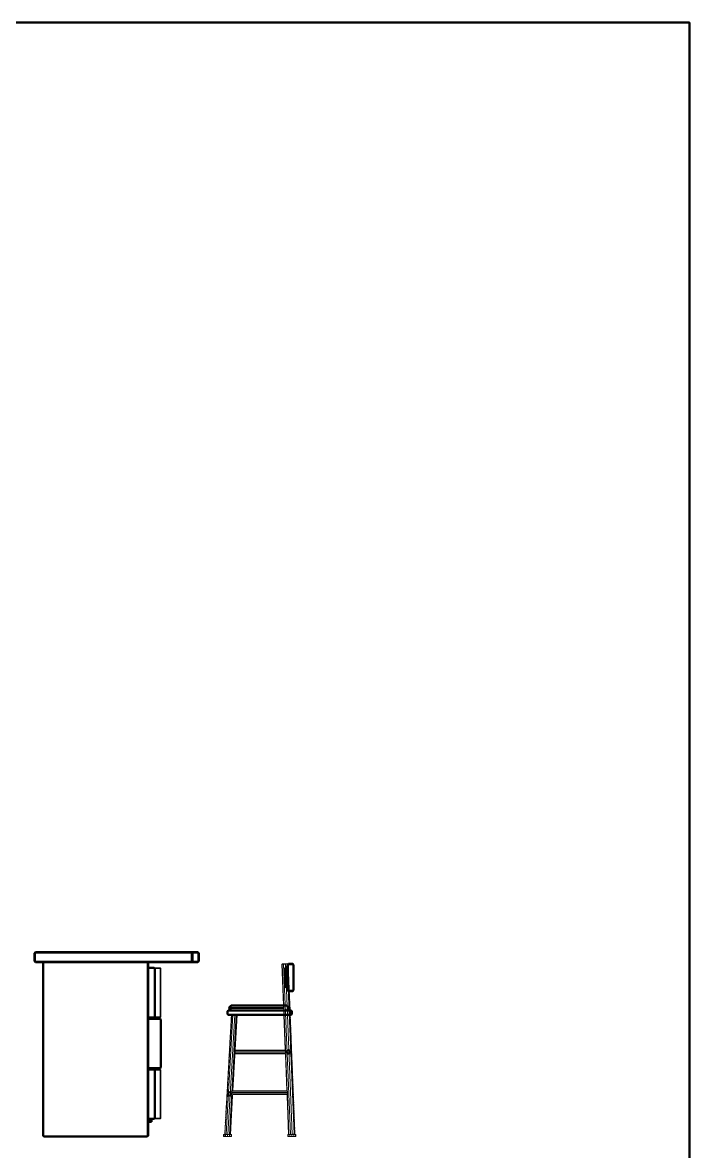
# Model space of a CAD drawing. Header units: metres. Extents: x 10 to 831, y 10 to 584.
# Drawn here: x 633.9 to 831, y 250.6 to 584 of the extents above; entities that cross this region are included whole.
import ezdxf

# ---------------------------------------------------------------- set-up
doc = ezdxf.new("R2010")
doc.units = ezdxf.units.M
for name, color, linetype, lineweight in [('CUT', 7, 'Continuous', 50), ('FRAME', 7, 'Continuous', 50), ('VIS', 8, 'Continuous', 13)]:
    doc.layers.add(name, color=color, linetype=linetype, lineweight=lineweight)

msp = doc.modelspace()

# ---------------------------------------------------------------- linework, layer by layer
at = {"layer": 'CUT'}
for p, q in [((637.8, 309.5), (637.5, 309.2)), ((637.5, 309.2), (637.5, 306.8)), ((637.5, 306.8), (637.8, 306.5)), ((685.7, 309.5), (637.8, 309.5)), ((684, 309.2), (684.3, 309.5)), ((684, 306.8), (684, 309.2)), ((684.3, 306.5), (684, 306.8)), ((684.3, 309.5), (685.7, 309.5)), ((685.7, 309.5), (686, 309.2)), ((686, 309.2), (685.7, 309.5)), ((686, 306.8), (685.7, 306.5)), ((685.7, 306.5), (686, 306.8)), ((686, 309.2), (686, 306.8)), ((686, 306.8), (686, 309.2)), ((637.8, 306.5), (685.7, 306.5)), ((640.2, 306.5), (640, 306.3)), ((640, 306.3), (640, 255.2)), ((670.8, 306.5), (640.2, 306.5)), ((671, 306.3), (670.8, 306.5)), ((671, 255.2), (671, 306.3)), ((671.2, 304.8), (671, 304.6)), ((671, 304.6), (671, 290.4)), ((672.8, 304.8), (671.2, 304.8)), ((673, 304.6), (672.8, 304.8)), ((673, 290.4), (673, 304.6)), ((685.7, 306.5), (684.3, 306.5)), ((711.5, 304.7), (711.8, 305)), ((711.5, 299.3), (711.5, 304.7)), ((711.8, 305), (711.95, 305)), ((711.95, 305), (712.25, 304.7)), ((712.5, 306), (712.25, 305.75)), ((712.25, 305.75), (712.25, 298.25)), ((712.25, 304.7), (712.25, 299.3)), ((713.75, 306), (712.5, 306)), ((714, 305.75), (713.75, 306)), ((714, 298.25), (714, 305.75)), ((711.8, 299), (711.5, 299.3)), ((711.95, 299), (711.8, 299)), ((712.25, 299.3), (711.95, 299)), ((712.25, 298.25), (712.5, 298)), ((712.5, 298), (713.75, 298)), ((713.75, 298), (714, 298.25)), ((695.6, 293.75), (695, 293.15)), ((711.9, 293.75), (695.6, 293.75)), ((712.5, 293.15), (711.9, 293.75)), ((671, 290.4), (671.2, 290.2)), ((671.2, 290.2), (672.8, 290.2)), ((672.8, 290.2), (673, 290.4)), ((694.5, 292.05), (694.7, 292.25)), ((694.5, 291.2), (694.5, 292.05)), ((694.7, 291), (694.5, 291.2)), ((694.7, 292.25), (713.3, 292.25)), ((713.3, 291), (694.7, 291)), ((695, 293.15), (695, 292.85)), ((695, 292.85), (695.6, 292.25)), ((695.6, 292.25), (711.9, 292.25)), ((711.9, 292.25), (712.5, 292.85)), ((712.5, 292.85), (712.5, 293.15)), ((713.3, 292.25), (713.5, 292.05)), ((713.5, 291.2), (713.3, 291)), ((713.5, 292.05), (713.5, 291.2)), ((671.2, 289.8), (671, 289.6)), ((671, 289.6), (671, 275.4)), ((674.55, 289.8), (671.2, 289.8)), ((674.75, 289.6), (674.55, 289.8)), ((674.75, 275.4), (674.75, 289.6)), ((712.111, 280.389), (711.95, 280)), ((712.5, 280.55), (712.111, 280.389)), ((712.889, 280.389), (712.5, 280.55)), ((713.05, 280), (712.889, 280.389)), ((711.95, 280), (712.111, 279.611)), ((712.111, 279.611), (712.5, 279.45)), ((712.5, 279.45), (712.889, 279.611)), ((712.889, 279.611), (713.05, 280)), ((671, 275.4), (671.2, 275.2)), ((671.2, 274.8), (671, 274.6)), ((671, 274.6), (671, 260.4)), ((671.2, 275.2), (674.55, 275.2)), ((672.8, 274.8), (671.2, 274.8)), ((673, 274.6), (672.8, 274.8)), ((673, 260.4), (673, 274.6)), ((674.55, 275.2), (674.75, 275.4)), ((694.711, 267.999), (694.55, 267.61)), ((694.55, 267.61), (694.711, 267.221)), ((695.1, 268.16), (694.711, 267.999)), ((694.711, 267.221), (695.1, 267.06)), ((695.489, 267.999), (695.1, 268.16)), ((695.1, 267.06), (695.489, 267.221)), ((695.65, 267.61), (695.489, 267.999)), ((695.489, 267.221), (695.65, 267.61)), ((671, 260.4), (671.2, 260.2)), ((671.2, 260.2), (672.8, 260.2)), ((672.8, 260.2), (673, 260.4)), ((672, 260), (671, 260)), ((671, 260), (671, 259.4)), ((671, 259.4), (672, 259.4)), ((672, 259.4), (672, 260)), ((640, 255.2), (640.2, 255)), ((640.2, 255), (670.8, 255)), ((670.8, 255), (671, 255.2))]:
    msp.add_line(p, q, dxfattribs=at)
at = {"layer": 'FRAME'}
msp.add_lwpolyline([(10, 10), (831, 10), (831, 584), (10, 584), (10, 10)], close=True, dxfattribs=at)
at = {"layer": 'VIS'}
for p, q in [((637.5, 309.2), (637.8, 309.5)), ((637.5, 309.2), (637.8, 309.5)), ((637.8, 309.2), (637.5, 309.2)), ((637.5, 306.8), (637.5, 309.2)), ((637.5, 309.2), (637.5, 309.2)), ((637.5, 306.8), (637.5, 309.2)), ((637.8, 306.5), (637.5, 306.8)), ((637.5, 306.8), (637.8, 306.8)), ((637.5, 306.8), (637.5, 306.8)), ((637.5, 306.8), (637.8, 306.5)), ((637.8, 309.5), (637.8, 309.2)), ((637.8, 309.5), (637.8, 309.5)), ((637.8, 309.5), (685.7, 309.5)), ((685.7, 309.5), (637.8, 309.5)), ((683.896, 309.2), (637.8, 309.2)), ((637.8, 309.2), (637.8, 306.8)), ((637.8, 306.8), (637.8, 306.5)), ((637.8, 306.8), (683.9965, 306.8)), ((684, 309.2), (684.3, 309.5)), ((684, 309.2), (684.3, 309.5)), ((684.3, 309.2), (684, 309.2)), ((684, 306.8), (684, 309.2)), ((684, 309.2), (684, 309.2)), ((684, 306.8), (684, 309.2)), ((684.3, 306.5), (684, 306.8)), ((684, 306.8), (684.3, 306.8)), ((684, 306.8), (684, 306.8)), ((684, 306.8), (684.3, 306.5)), ((685.7, 309.2), (684.197, 309.2)), ((684.297, 306.8), (685.7, 306.8)), ((684.3, 309.5), (684.3, 309.2)), ((684.3, 309.5), (685.7, 309.5)), ((684.3, 309.5), (684.3, 309.5)), ((685.7, 309.5), (684.3, 309.5)), ((684.3, 309.2), (684.3, 306.8)), ((685.7, 309.2), (684.3, 309.2)), ((684.3, 306.8), (684.3, 306.5)), ((684.3, 306.8), (685.7, 306.8)), ((685.7, 309.5), (686, 309.2)), ((685.7, 309.2), (685.7, 309.5)), ((685.7, 309.5), (686, 309.2)), ((685.7, 309.2), (685.7, 309.5)), ((685.7, 309.5), (685.7, 309.5)), ((685.7, 309.5), (685.7, 309.5)), ((686, 309.2), (685.7, 309.5)), ((686, 309.2), (685.7, 309.5)), ((686, 309.2), (685.7, 309.2)), ((685.7, 306.8), (685.7, 309.2)), ((686, 309.2), (685.7, 309.2)), ((685.7, 306.8), (685.7, 309.2)), ((685.7, 306.5), (685.7, 306.8)), ((685.7, 306.8), (686, 306.8)), ((686, 306.8), (685.7, 306.5)), ((685.7, 306.5), (685.7, 306.8)), ((685.7, 306.8), (686, 306.8)), ((686, 306.8), (685.7, 306.5)), ((686, 306.8), (685.7, 306.5)), ((686, 306.8), (685.7, 306.5)), ((686, 309.2), (686, 309.2)), ((686, 309.2), (686, 306.8)), ((686, 309.2), (686, 309.2)), ((686, 309.2), (686, 306.8)), ((686, 306.8), (686, 309.2)), ((686, 306.8), (686, 309.2)), ((686, 306.8), (686, 306.8)), ((686, 306.8), (686, 306.8)), ((685.7, 306.5), (637.8, 306.5)), ((637.8, 306.5), (637.8, 306.5)), ((685.7, 306.5), (637.8, 306.5)), ((640, 306.3), (640.2, 306.5)), ((640, 306.3), (640.1, 306.4)), ((640.2, 306.3), (640, 306.3)), ((640, 255.2), (640, 306.3)), ((640, 306.3), (640, 306.3)), ((640, 255.2), (640, 306.3)), ((640.2, 306.5), (640.2, 306.5)), ((670.8, 306.5), (640.2, 306.5)), ((670.8, 306.3), (640.2, 306.3)), ((640.2, 306.3), (640.2, 255.2)), ((670.8, 306.5), (670.8, 306.5)), ((671, 306.3), (670.8, 306.5)), ((670.8, 306.3), (670.8, 306.4)), ((671, 306.3), (670.8, 306.3)), ((670.8, 255.2), (670.8, 306.3)), ((671, 306.3), (671, 306.3)), ((671, 306.3), (671, 304.5965)), ((671, 255.2), (671, 306.3)), ((671, 304.6), (671.2, 304.8)), ((671, 304.6), (671.2, 304.8)), ((671.2, 304.6), (671, 304.6)), ((671, 290.4), (671, 304.6)), ((671, 304.6), (671, 304.6)), ((671, 290.4), (671, 304.6)), ((671.2, 304.8), (671.2, 304.6)), ((671.2, 304.8), (671.2, 304.8)), ((671.2, 304.8), (672.8, 304.8)), ((672.8, 304.8), (671.2, 304.8)), ((672.8, 304.6), (671.2, 304.6)), ((671.2, 304.6), (671.2, 290.4)), ((674.55, 304.8), (672.7705, 304.8)), ((672.8, 304.8), (673, 304.6)), ((672.8, 304.6), (672.8, 304.8)), ((672.8, 304.8), (672.8, 304.8)), ((673, 304.6), (672.8, 304.8)), ((673, 304.6), (672.8, 304.6)), ((672.8, 290.4), (672.8, 304.6)), ((673, 304.6), (673, 290.4)), ((673, 304.6), (673, 304.6)), ((673, 290.4), (673, 304.6)), ((673.0845, 304.6), (674.55, 304.6)), ((674.55, 304.8), (674.55, 304.6)), ((674.75, 304.6), (674.55, 304.8)), ((674.55, 304.6), (674.75, 304.6)), ((674.55, 304.6), (674.55, 290.4)), ((674.75, 304.6), (674.75, 304.6)), ((674.75, 290.4), (674.75, 304.6)), ((685.7, 306.5), (684.3, 306.5)), ((684.3, 306.5), (684.3, 306.5)), ((685.7, 306.5), (684.3, 306.5)), ((685.7, 306.5), (685.7, 306.5)), ((685.7, 306.5), (685.7, 306.5)), ((710.828, 305.9965), (710.5625, 305.968)), ((710.5625, 305.968), (710.6545, 305.9515)), ((710.5625, 305.968), (711.0445, 293.844)), ((710.5625, 305.9575), (710.5855, 305.9635)), ((710.5625, 305.9575), (711.0445, 293.8335)), ((710.5705, 305.757), (710.5745, 305.657)), ((710.5865, 305.3565), (710.5905, 305.256)), ((710.6025, 304.9555), (710.6145, 304.655)), ((710.6265, 304.3545), (710.6305, 304.254)), ((710.642, 303.9535), (710.646, 303.8535)), ((710.654, 305.9815), (710.7575, 305.989)), ((710.654, 305.9815), (710.658, 305.881)), ((710.6545, 305.9515), (711.0695, 305.9535)), ((710.6545, 305.9515), (712.1485, 268.3765)), ((711.351, 306.0265), (710.828, 305.9965)), ((710.828, 305.9965), (710.832, 305.8965)), ((711.0685, 306.0125), (711.2135, 306.019)), ((711.0685, 306.0125), (711.0725, 305.912)), ((711.0695, 305.9535), (711.649, 305.9735)), ((711.0695, 305.9535), (713.0695, 255.6535)), ((711.9305, 306.0465), (711.351, 306.0265)), ((711.351, 306.0265), (711.3545, 305.9265)), ((711.5, 304.7), (711.8, 305)), ((711.5, 304.7), (711.5, 304.7)), ((711.5, 299.3), (711.5, 304.7)), ((711.648, 306.0385), (711.7785, 306.0415)), ((711.648, 306.0385), (711.652, 305.9385)), ((711.649, 305.9735), (712.1715, 306.0035)), ((711.649, 305.9735), (713.649, 255.6735)), ((711.8, 305), (711.8, 305)), ((711.95, 305), (711.8, 305)), ((712.3455, 306.0485), (711.9305, 306.0465)), ((711.9305, 306.0465), (711.9345, 305.9465)), ((711.95, 305), (711.95, 305)), ((712.25, 304.7), (711.95, 305)), ((712.171, 306.05), (712.2375, 306.048)), ((712.1715, 306.0035), (712.4375, 306.032)), ((714.1715, 255.7035), (712.1715, 306.0035)), ((712.25, 305.75), (712.5, 306)), ((712.25, 305.75), (712.25, 305.75)), ((712.25, 298.25), (712.25, 305.75)), ((712.25, 304.7), (712.25, 304.7)), ((712.25, 299.3), (712.25, 304.7)), ((712.4375, 306.032), (712.3455, 306.0485)), ((712.3455, 306.0485), (712.3495, 305.9485)), ((712.5, 305.75), (712.375, 305.75)), ((712.4375, 306.0425), (712.4145, 306.0365)), ((712.4375, 306.0425), (712.4415, 305.942)), ((712.4375, 306.032), (714.4375, 255.732)), ((712.5, 306), (712.5, 305.75)), ((712.5, 306), (712.5, 306)), ((712.5, 306), (713.75, 306)), ((713.75, 306), (712.5, 306)), ((712.5, 305.75), (712.5, 304.4325)), ((713.75, 305.75), (712.5, 305.75)), ((713.75, 306), (714, 305.75)), ((713.75, 305.75), (713.75, 306)), ((713.75, 306), (713.75, 306)), ((714, 305.75), (713.75, 306)), ((714, 305.75), (713.75, 305.75)), ((713.75, 298.25), (713.75, 305.75)), ((714, 305.75), (713.875, 305.875)), ((714, 305.75), (713.875, 305.875)), ((714, 305.75), (713.875, 305.75)), ((714, 305.75), (713.875, 305.75)), ((714, 305.75), (714, 298.25)), ((714, 305.75), (714, 305.75)), ((714, 298.25), (714, 305.75)), ((714, 305.75), (714, 298.25)), ((714, 298.25), (714, 305.75)), ((714, 305.75), (714, 305.75)), ((714, 305.75), (714, 298.25)), ((714, 298.25), (714, 305.75)), ((714, 305.75), (714, 305.75)), ((710.666, 303.3525), (710.67, 303.252)), ((710.682, 302.9515), (710.686, 302.8515)), ((710.698, 302.551), (710.71, 302.25)), ((710.722, 301.9495), (710.726, 301.8495)), ((710.738, 301.549), (710.742, 301.4485)), ((710.7615, 300.9475), (710.7655, 300.8475)), ((710.7775, 300.547), (710.7815, 300.4465)), ((710.7935, 300.146), (710.8055, 299.8455)), ((710.8175, 299.545), (710.8215, 299.4445)), ((710.8335, 299.144), (710.8375, 299.044)), ((710.8575, 298.543), (710.8615, 298.4425)), ((710.8735, 298.142), (710.8775, 298.042)), ((710.897, 297.541), (710.901, 297.4405)), ((710.913, 297.14), (710.917, 297.04)), ((710.929, 296.7395), (710.941, 296.4385)), ((711.5, 299.3), (711.5, 299.3)), ((711.5, 299.3), (711.8, 299)), ((711.8, 299), (711.8, 299)), ((711.8, 299), (711.95, 299)), ((712.25, 299.3), (711.95, 299)), ((711.95, 299), (711.95, 299)), ((712.25, 299.3), (712.25, 299.3)), ((712.25, 298.25), (712.25, 298.25)), ((712.25, 298.25), (712.5, 298)), ((712.5, 298), (712.5, 298)), ((712.5, 298), (713.75, 298)), ((712.764, 297.826), (712.9835, 292.315)), ((712.764, 297.826), (712.768, 297.726)), ((712.78, 297.4255), (712.784, 297.325)), ((712.796, 297.0245), (712.8, 296.9245)), ((713.75, 298), (712.8125, 298)), ((712.9165, 298.25), (713.75, 298.25)), ((713.75, 298), (713.75, 298.25)), ((713.75, 298.25), (714, 298.25)), ((714, 298.25), (713.75, 298)), ((714, 298.25), (713.75, 298)), ((713.75, 298), (713.75, 298)), ((714, 298.25), (713.875, 298.125)), ((714, 298.25), (713.875, 298.25)), ((714, 298.25), (713.875, 298.125)), ((714, 298.25), (713.875, 298.25)), ((714, 298.25), (714, 298.25)), ((714, 298.25), (714, 298.25)), ((714, 298.25), (714, 298.25)), ((695, 293.15), (695.6, 293.75)), ((695, 293.15), (695.6, 293.75)), ((695.15, 293.3), (695.225, 293.375)), ((695.15, 293.3), (695.225, 293.375)), ((695.6, 293.75), (695.6, 293.15)), ((695.6, 293.75), (710.9945, 293.75)), ((695.6, 293.75), (695.6, 293.75)), ((711.9, 293.75), (695.6, 293.75)), ((710.953, 296.138), (710.957, 296.038)), ((710.969, 295.7375), (710.973, 295.637)), ((710.993, 295.136), (710.997, 295.036)), ((711.0085, 294.7355), (711.0125, 294.635)), ((711.0245, 294.3345), (711.0365, 294.034)), ((711.0565, 293.543), (711.1, 292.441)), ((711.9, 293.75), (711.9, 293.75)), ((712.5, 293.15), (711.9, 293.75)), ((712.82, 296.4235), (712.824, 296.323)), ((712.836, 296.0225), (712.84, 295.9225)), ((712.852, 295.6215), (712.864, 295.321)), ((712.8755, 295.0205), (712.8795, 294.9205)), ((712.8915, 294.6195), (712.8955, 294.5195)), ((712.9155, 294.0185), (712.9195, 293.9185)), ((712.9315, 293.6175), (712.9355, 293.5175)), ((671.2, 290.2), (671, 290.4)), ((671, 290.4), (671.2, 290.4)), ((671, 290.4), (671, 290.4)), ((671, 290.4), (671.2, 290.2)), ((671, 290.2685), (671, 289.5675)), ((671.2, 290.4), (671.2, 290.2)), ((671.2, 290.4), (672.8, 290.4)), ((672.8, 290.2), (671.2, 290.2)), ((671.2, 290.2), (671.2, 290.2)), ((672.8, 290.2), (671.2, 290.2)), ((672.8, 290.2), (672.8, 290.4)), ((672.8, 290.4), (673, 290.4)), ((673, 290.4), (672.8, 290.2)), ((673, 290.4), (672.8, 290.2)), ((672.8, 290.2), (672.8, 290.2)), ((672.875, 290.2), (674.55, 290.2)), ((674.55, 290.4), (672.9795, 290.4)), ((673, 290.4), (673, 290.4)), ((674.55, 290.2), (674.75, 290.4)), ((674.75, 290.4), (674.55, 290.4)), ((674.55, 290.4), (674.55, 290.2)), ((674.55, 290.2), (674.55, 290.2)), ((695.662, 291.054), (693.662, 255.754)), ((695.7435, 291.0235), (693.7435, 255.7235)), ((696.114, 290.9845), (694.114, 255.6845)), ((694.5, 292.05), (694.7, 292.25)), ((694.5, 292.05), (694.7, 292.25)), ((694.7, 292.05), (694.5, 292.05)), ((694.5, 291.2), (694.5, 292.05)), ((694.5, 292.05), (694.5, 292.05)), ((694.5, 291.2), (694.5, 292.05)), ((694.7, 291), (694.5, 291.2)), ((694.5, 291.2), (694.7, 291.2)), ((694.5, 291.2), (694.5, 291.2)), ((694.5, 291.2), (694.7, 291)), ((696.6315, 290.951), (694.6315, 255.651)), ((694.7, 292.25), (694.7, 292.05)), ((694.7, 292.25), (695.6, 292.25)), ((694.7, 292.25), (694.7, 292.25)), ((713.3, 292.25), (694.7, 292.25)), ((711.1, 292.05), (694.7, 292.05)), ((694.7, 292.05), (694.7, 291.2)), ((694.7, 291.2), (694.7, 291)), ((694.7, 291.2), (711.2, 291.2)), ((695.5, 291), (694.7, 291)), ((694.7, 291), (694.7, 291)), ((694.7, 291), (713.3, 291)), ((695.6, 293.15), (695, 293.15)), ((695, 292.85), (695, 293.15)), ((695, 293.15), (695, 293.15)), ((695, 292.85), (695, 293.15)), ((695.6, 292.25), (695, 292.85)), ((695, 292.85), (695.6, 292.85)), ((695, 292.85), (695, 292.85)), ((695, 292.85), (695.6, 292.25)), ((695.15, 293.3), (695.075, 293.225)), ((695.15, 293.3), (695.075, 293.225)), ((695.15, 292.7), (695.075, 292.775)), ((695.15, 292.7), (695.075, 292.775)), ((695.0995, 255.6365), (697.0995, 290.9365)), ((695.15, 292.7), (695.225, 292.625)), ((695.15, 292.7), (695.225, 292.625)), ((710.894, 293.15), (695.6, 293.15)), ((695.6, 293.15), (695.6, 292.85)), ((695.6, 292.85), (695.6, 292.25)), ((695.6, 292.85), (710.9945, 292.85)), ((711.095, 292.25), (695.6, 292.25)), ((695.6, 292.25), (695.6, 292.25)), ((695.6, 292.25), (711.9, 292.25)), ((695.628, 290.4525), (695.611, 290.1515)), ((695.628, 290.4525), (695.611, 290.1515)), ((695.9005, 291.0635), (695.662, 291.054)), ((695.662, 291.054), (695.7435, 291.0235)), ((695.7435, 291.0235), (696.114, 290.9845)), ((695.9005, 291.0635), (695.895, 290.9635)), ((696.3685, 291.049), (695.9005, 291.0635)), ((697.338, 290.946), (696.071, 268.5825)), ((696.114, 290.9845), (696.6315, 290.951)), ((696.3685, 291.049), (696.3625, 290.9485)), ((696.886, 291.0155), (696.3685, 291.049)), ((696.6315, 290.951), (697.0995, 290.9365)), ((696.886, 291.0155), (696.8805, 290.9155)), ((697.2565, 290.9765), (696.886, 291.0155)), ((711.1, 291), (697, 291)), ((697.0995, 290.9365), (697.338, 290.946)), ((697.101, 290.9955), (697.1605, 290.9865)), ((697.2565, 290.9765), (697.251, 290.876)), ((697.338, 290.946), (697.2565, 290.9765)), ((697.2925, 290.1435), (697.2755, 289.843)), ((697.2925, 290.1435), (697.2755, 289.843)), ((697.3385, 290.959), (697.3175, 290.954)), ((697.3385, 290.959), (697.3175, 290.954)), ((697.3265, 290.7455), (697.321, 290.645)), ((697.3265, 290.7455), (697.321, 290.645)), ((697.3385, 290.959), (697.3325, 290.859)), ((697.3385, 290.959), (697.3325, 290.859)), ((711.112, 292.1405), (711.5705, 280.6175)), ((711.16, 290.9275), (711.5705, 280.607)), ((711.16, 290.9275), (711.172, 290.627)), ((711.184, 290.3265), (711.188, 290.2265)), ((712.5, 292.85), (711.9, 292.25)), ((711.9, 292.25), (711.9, 292.25)), ((712.5, 293.15), (712.5, 293.15)), ((712.5, 292.85), (712.5, 293.15)), ((712.5, 292.85), (712.5, 292.85)), ((712.9475, 293.217), (712.9595, 292.9165)), ((712.9715, 292.6155), (712.9755, 292.5155)), ((713.3, 292.05), (713, 292.05)), ((713.3, 291), (713, 291)), ((713.043, 290.812), (714.4375, 255.7425)), ((713.051, 290.6115), (713.055, 290.5115)), ((713.067, 290.211), (713.071, 290.1105)), ((713.1, 292.25), (713.3, 292.25)), ((713.1, 291.2), (713.3, 291.2)), ((713.3, 292.25), (713.5, 292.05)), ((713.3, 292.05), (713.3, 292.25)), ((713.3, 292.25), (713.3, 292.25)), ((713.5, 292.05), (713.3, 292.25)), ((713.5, 292.05), (713.3, 292.05)), ((713.3, 291.2), (713.3, 292.05)), ((713.3, 291), (713.3, 291.2)), ((713.3, 291.2), (713.5, 291.2)), ((713.5, 291.2), (713.3, 291)), ((713.5, 291.2), (713.3, 291)), ((713.3, 291), (713.3, 291)), ((713.5, 292.05), (713.5, 292.05)), ((713.5, 292.05), (713.5, 291.2)), ((713.5, 291.2), (713.5, 292.05)), ((713.5, 291.2), (713.5, 291.2)), ((671, 289.6), (671.2, 289.8)), ((671, 289.6), (671.2, 289.8)), ((671.2, 289.6), (671, 289.6)), ((671, 275.4), (671, 289.6)), ((671, 289.6), (671, 289.6)), ((671, 275.4), (671, 289.6)), ((671.2, 289.8), (671.2, 289.6)), ((671.2, 289.8), (671.2, 289.8)), ((671.2, 289.8), (674.55, 289.8)), ((674.55, 289.8), (671.2, 289.8)), ((674.55, 289.6), (671.2, 289.6)), ((671.2, 289.6), (671.2, 275.4)), ((674.55, 289.8), (674.75, 289.6)), ((674.55, 289.6), (674.55, 289.8)), ((674.55, 289.8), (674.55, 289.8)), ((674.75, 289.6), (674.55, 289.8)), ((674.75, 289.6), (674.55, 289.6)), ((674.55, 275.4), (674.55, 289.6)), ((674.75, 289.6), (674.75, 275.4)), ((674.75, 289.6), (674.75, 289.6)), ((674.75, 275.4), (674.75, 289.6)), ((695.446, 287.243), (695.4405, 287.143)), ((695.446, 287.243), (695.4405, 287.143)), ((695.503, 288.246), (695.4745, 287.7445)), ((695.503, 288.246), (695.4745, 287.7445)), ((695.537, 288.848), (695.5315, 288.7475)), ((695.537, 288.848), (695.5315, 288.7475)), ((695.594, 289.8505), (695.5655, 289.349)), ((695.594, 289.8505), (695.5655, 289.349)), ((697.111, 286.9345), (697.0935, 286.634)), ((697.111, 286.9345), (697.0935, 286.634)), ((697.156, 287.737), (697.139, 287.436)), ((697.156, 287.737), (697.139, 287.436)), ((697.2015, 288.539), (697.1845, 288.2385)), ((697.2015, 288.539), (697.1845, 288.2385)), ((697.247, 289.3415), (697.23, 289.0405)), ((697.247, 289.3415), (697.23, 289.0405)), ((711.2, 289.9255), (711.204, 289.8255)), ((711.224, 289.3245), (711.228, 289.2245)), ((711.24, 288.9235), (711.244, 288.8235)), ((711.256, 288.523), (711.2675, 288.2225)), ((711.2795, 287.9215), (711.2835, 287.8215)), ((711.2955, 287.521), (711.2995, 287.4205)), ((711.3195, 286.9195), (711.3235, 286.8195)), ((713.083, 289.81), (713.095, 289.5095)), ((713.107, 289.209), (713.111, 289.109)), ((713.1225, 288.808), (713.1265, 288.708)), ((713.1465, 288.207), (713.1505, 288.107)), ((713.1625, 287.806), (713.1665, 287.706)), ((713.1785, 287.4055), (713.1905, 287.105)), ((713.2025, 286.804), (713.2065, 286.704)), ((695.23, 283.4325), (695.213, 283.1315)), ((695.23, 283.4325), (695.213, 283.1315)), ((695.264, 284.034), (695.2585, 283.934)), ((695.264, 284.034), (695.2585, 283.934)), ((695.321, 285.037), (695.304, 284.736)), ((695.321, 285.037), (695.304, 284.736)), ((695.355, 285.6385), (695.3495, 285.5385)), ((695.355, 285.6385), (695.3495, 285.5385)), ((695.412, 286.6415), (695.395, 286.3405)), ((695.412, 286.6415), (695.395, 286.3405)), ((696.929, 283.7255), (696.912, 283.4245)), ((696.929, 283.7255), (696.912, 283.4245)), ((696.9745, 284.528), (696.9575, 284.227)), ((696.9745, 284.528), (696.9575, 284.227)), ((697.02, 285.33), (697.003, 285.029)), ((697.02, 285.33), (697.003, 285.029)), ((697.0655, 286.1325), (697.0485, 285.8315)), ((697.0655, 286.1325), (697.0485, 285.8315)), ((711.3355, 286.519), (711.3395, 286.4185)), ((711.3515, 286.118), (711.3635, 285.8175)), ((711.3755, 285.517), (711.3795, 285.417)), ((711.391, 285.116), (711.395, 285.016)), ((711.415, 284.515), (711.419, 284.415)), ((711.431, 284.114), (711.435, 284.014)), ((711.455, 283.513), (711.459, 283.413)), ((713.2185, 286.4035), (713.2225, 286.303)), ((713.2425, 285.802), (713.246, 285.702)), ((713.258, 285.4015), (713.262, 285.301)), ((713.274, 285.0005), (713.286, 284.7)), ((713.298, 284.3995), (713.302, 284.299)), ((713.314, 283.9985), (713.326, 283.698)), ((713.338, 283.3975), (713.342, 283.297)), ((695.0485, 280.2235), (695.0315, 279.9225)), ((695.0485, 280.2235), (695.0315, 279.9225)), ((695.0825, 280.825), (695.0765, 280.7245)), ((695.0825, 280.825), (695.0765, 280.7245)), ((695.139, 281.828), (695.122, 281.527)), ((695.139, 281.828), (695.122, 281.527)), ((695.1735, 282.4295), (695.1675, 282.3295)), ((695.1735, 282.4295), (695.1675, 282.3295)), ((711.445, 280.55), (696.6555, 280.55)), ((711.445, 280.389), (696.6555, 280.389)), ((696.7585, 280.717), (696.753, 280.6165)), ((696.7585, 280.717), (696.753, 280.6165)), ((696.804, 281.5195), (696.787, 281.2185)), ((696.804, 281.5195), (696.787, 281.2185)), ((696.838, 282.121), (696.8325, 282.0205)), ((696.838, 282.121), (696.8325, 282.0205)), ((696.8835, 282.9235), (696.8665, 282.6225)), ((696.8835, 282.9235), (696.8665, 282.6225)), ((711.471, 283.112), (711.475, 283.012)), ((711.487, 282.7115), (711.499, 282.411)), ((711.5105, 282.11), (711.5145, 282.01)), ((711.5265, 281.7095), (711.5305, 281.609)), ((711.5505, 281.108), (711.5545, 281.008)), ((711.5665, 280.7075), (711.5705, 280.607)), ((712.111, 280.389), (711.95, 280)), ((712.5, 280.55), (712.111, 280.389)), ((712.111, 280.389), (712.111, 280.389)), ((712.5, 280.55), (712.5, 280.55)), ((712.889, 280.389), (712.5, 280.55)), ((712.889, 280.389), (712.889, 280.389)), ((713.05, 280), (712.889, 280.389)), ((713.354, 282.9965), (713.358, 282.8965)), ((713.3775, 282.3955), (713.3815, 282.295)), ((713.3935, 281.9945), (713.3975, 281.8945)), ((713.4095, 281.594), (713.4215, 281.293)), ((713.4335, 280.9925), (713.4375, 280.8925)), ((713.4495, 280.592), (713.4535, 280.4915)), ((694.8665, 277.014), (694.838, 276.513)), ((694.8665, 277.014), (694.838, 276.513)), ((694.9005, 277.616), (694.8835, 277.315)), ((694.9005, 277.616), (694.8835, 277.315)), ((694.9575, 278.619), (694.929, 278.1175)), ((694.9575, 278.619), (694.929, 278.1175)), ((695.003, 279.421), (694.986, 279.12)), ((695.003, 279.421), (694.986, 279.12)), ((696.531, 276.7055), (696.514, 276.405)), ((696.531, 276.7055), (696.514, 276.405)), ((696.5765, 277.508), (696.5595, 277.207)), ((696.5765, 277.508), (696.5595, 277.207)), ((696.622, 278.31), (696.605, 278.0095)), ((696.622, 278.31), (696.605, 278.0095)), ((696.6675, 279.1125), (696.6505, 278.8115)), ((696.6675, 279.1125), (696.6505, 278.8115)), ((711.6465, 280), (696.6555, 280)), ((711.6465, 279.611), (696.6555, 279.611)), ((711.445, 279.45), (696.6555, 279.45)), ((711.622, 279.315), (712.0485, 268.5935)), ((711.6225, 279.3045), (712.0485, 268.5835)), ((711.6225, 279.3045), (711.6265, 279.2045)), ((711.646, 278.7035), (711.65, 278.603)), ((711.662, 278.3025), (711.666, 278.2025)), ((711.678, 277.902), (711.69, 277.601)), ((711.702, 277.3005), (711.706, 277.2005)), ((711.718, 276.9), (711.73, 276.599)), ((711.95, 280), (711.95, 280)), ((711.95, 280), (712.111, 279.611)), ((712.111, 279.611), (712.111, 279.611)), ((712.111, 279.611), (712.5, 279.45)), ((712.5, 279.45), (712.889, 279.611)), ((712.5, 279.45), (712.5, 279.45)), ((712.889, 279.611), (713.05, 280)), ((712.889, 279.611), (712.889, 279.611)), ((713.05, 280), (713.05, 280)), ((713.4735, 279.9905), (713.4775, 279.8905)), ((713.4895, 279.59), (713.4935, 279.4895)), ((713.505, 279.189), (713.517, 278.8885)), ((713.529, 278.588), (713.533, 278.4875)), ((713.545, 278.187), (713.549, 278.087)), ((713.569, 277.586), (713.573, 277.4855)), ((713.585, 277.185), (713.589, 277.085)), ((671.2, 275.2), (671, 275.4)), ((671, 275.4), (671.2, 275.4)), ((671, 275.4), (671, 275.4)), ((671, 275.4), (671.2, 275.2)), ((671, 275.239), (671, 274.538)), ((671, 274.6), (671.2, 274.8)), ((671, 274.6), (671.2, 274.8)), ((671.2, 274.6), (671, 274.6)), ((671, 260.4), (671, 274.6)), ((671, 274.6), (671, 274.6)), ((671, 260.4), (671, 274.6)), ((671.2, 275.4), (671.2, 275.2)), ((671.2, 275.4), (674.55, 275.4)), ((674.55, 275.2), (671.2, 275.2)), ((671.2, 275.2), (671.2, 275.2)), ((674.55, 275.2), (671.2, 275.2)), ((671.2, 274.8), (671.2, 274.6)), ((671.2, 274.8), (671.2, 274.8)), ((671.2, 274.8), (672.8, 274.8)), ((672.8, 274.8), (671.2, 274.8)), ((672.8, 274.6), (671.2, 274.6)), ((671.2, 274.6), (671.2, 260.4)), ((674.55, 274.8), (672.7705, 274.8)), ((672.8, 274.8), (673, 274.6)), ((672.8, 274.6), (672.8, 274.8)), ((672.8, 274.8), (672.8, 274.8)), ((673, 274.6), (672.8, 274.8)), ((673, 274.6), (672.8, 274.6)), ((672.8, 260.4), (672.8, 274.6)), ((673, 274.6), (673, 260.4)), ((673, 274.6), (673, 274.6)), ((673, 260.4), (673, 274.6)), ((673.0845, 274.6), (674.55, 274.6)), ((674.55, 275.2), (674.55, 275.4)), ((674.55, 275.4), (674.75, 275.4)), ((674.75, 275.4), (674.55, 275.2)), ((674.75, 275.4), (674.55, 275.2)), ((674.55, 275.2), (674.55, 275.2)), ((674.55, 274.8), (674.55, 274.6)), ((674.75, 274.6), (674.55, 274.8)), ((674.55, 274.6), (674.75, 274.6)), ((674.55, 274.6), (674.55, 260.4)), ((674.75, 275.4), (674.75, 275.4)), ((674.75, 274.6), (674.75, 274.6)), ((674.75, 260.4), (674.75, 274.6)), ((694.6845, 273.805), (694.6675, 273.5045)), ((694.6845, 273.805), (694.6675, 273.5045)), ((694.719, 274.407), (694.713, 274.3065)), ((694.719, 274.407), (694.713, 274.3065)), ((694.7755, 275.4095), (694.7585, 275.109)), ((694.7755, 275.4095), (694.7585, 275.109)), ((694.8095, 276.0115), (694.804, 275.911)), ((694.8095, 276.0115), (694.804, 275.911)), ((696.3495, 273.4965), (696.3435, 273.3965)), ((696.3495, 273.4965), (696.3435, 273.3965)), ((696.395, 274.299), (696.378, 273.998)), ((696.395, 274.299), (696.378, 273.998)), ((696.4405, 275.101), (696.4235, 274.8005)), ((696.4405, 275.101), (696.4235, 274.8005)), ((696.486, 275.9035), (696.4685, 275.6025)), ((696.486, 275.9035), (696.4685, 275.6025)), ((711.742, 276.2985), (711.746, 276.1985)), ((711.7575, 275.898), (711.7615, 275.7975)), ((711.7815, 275.2965), (711.7855, 275.1965)), ((711.7975, 274.896), (711.8015, 274.7955)), ((711.8135, 274.495), (711.8255, 274.1945)), ((711.8375, 273.894), (711.8415, 273.7935)), ((711.8535, 273.493), (711.8575, 273.393)), ((713.609, 276.584), (713.613, 276.4835)), ((713.6245, 276.183), (713.6285, 276.083)), ((713.6405, 275.7825), (713.6525, 275.4815)), ((713.6645, 275.181), (713.6685, 275.081)), ((713.6805, 274.7805), (713.6845, 274.68)), ((713.7045, 274.179), (713.7085, 274.079)), ((713.7205, 273.7785), (713.7245, 273.678)), ((713.7365, 273.3775), (713.748, 273.077)), ((694.503, 270.596), (694.4745, 270.0945)), ((694.503, 270.596), (694.4745, 270.0945)), ((694.537, 271.198), (694.52, 270.897)), ((694.537, 271.198), (694.52, 270.897)), ((694.594, 272.2005), (694.5765, 271.8995)), ((694.594, 272.2005), (694.5765, 271.8995)), ((694.628, 272.8025), (694.622, 272.702)), ((694.628, 272.8025), (694.622, 272.702)), ((696.179, 270.488), (696.162, 270.187)), ((696.179, 270.488), (696.162, 270.187)), ((696.2245, 271.2905), (696.2075, 270.9895)), ((696.2245, 271.2905), (696.2075, 270.9895)), ((696.27, 272.0925), (696.253, 271.7915)), ((696.27, 272.0925), (696.253, 271.7915)), ((696.3155, 272.895), (696.2985, 272.594)), ((696.3155, 272.895), (696.2985, 272.594)), ((711.8775, 272.892), (711.8815, 272.7915)), ((711.893, 272.491), (711.897, 272.391)), ((711.909, 272.0905), (711.921, 271.7895)), ((711.933, 271.489), (711.937, 271.389)), ((711.949, 271.0885), (711.953, 270.988)), ((711.973, 270.487), (711.977, 270.387)), ((711.989, 270.0865), (711.993, 269.986)), ((713.76, 272.7765), (713.764, 272.676)), ((713.776, 272.3755), (713.78, 272.2755)), ((713.8, 271.7745), (713.804, 271.674)), ((713.816, 271.3735), (713.82, 271.2735)), ((713.832, 270.9725), (713.844, 270.672)), ((713.856, 270.3715), (713.86, 270.2715)), ((694.321, 267.387), (694.304, 267.086)), ((694.321, 267.387), (694.304, 267.086)), ((694.355, 267.9885), (694.3495, 267.8885)), ((694.355, 267.9885), (694.3495, 267.8885)), ((694.412, 268.9915), (694.395, 268.6905)), ((694.412, 268.9915), (694.395, 268.6905)), ((694.446, 269.593), (694.4405, 269.493)), ((694.446, 269.593), (694.4405, 269.493)), ((694.711, 267.999), (694.55, 267.61)), ((694.55, 267.61), (694.55, 267.61)), ((694.55, 267.61), (694.711, 267.221)), ((695.1, 268.16), (694.711, 267.999)), ((694.711, 267.999), (694.711, 267.999)), ((694.711, 267.221), (694.711, 267.221)), ((694.711, 267.221), (695.1, 267.06)), ((695.1, 268.16), (695.1, 268.16)), ((695.489, 267.999), (695.1, 268.16)), ((695.1, 267.06), (695.489, 267.221)), ((695.1, 267.06), (695.1, 267.06)), ((695.997, 267.279), (695.338, 255.646)), ((695.489, 267.999), (695.489, 267.999)), ((695.65, 267.61), (695.489, 267.999)), ((695.489, 267.221), (695.65, 267.61)), ((695.489, 267.221), (695.489, 267.221)), ((695.65, 267.61), (695.65, 267.61)), ((695.75, 268), (695.75, 268.097)), ((712.25, 268), (695.75, 268)), ((712.25, 268.389), (695.8505, 268.389)), ((712.25, 267.611), (695.8505, 267.611)), ((695.997, 267.279), (695.98, 266.978)), ((695.997, 267.279), (695.98, 266.978)), ((712.049, 268.55), (696.052, 268.55)), ((712.049, 267.45), (696.052, 267.45)), ((696.088, 268.8835), (696.071, 268.5825)), ((696.088, 268.8835), (696.071, 268.5825)), ((696.1335, 269.686), (696.1165, 269.385)), ((696.1335, 269.686), (696.1165, 269.385)), ((712.0125, 269.485), (712.0165, 269.385)), ((712.0285, 269.0845), (712.0325, 268.984)), ((712.0445, 268.6835), (712.0485, 268.5835)), ((712.1, 267.291), (712.5625, 255.668)), ((712.1005, 267.2805), (712.5625, 255.6575)), ((712.1085, 267.0805), (712.1125, 266.98)), ((712.1845, 267.475), (712.6545, 255.6515)), ((712.25, 268.389), (712.25, 268)), ((712.25, 268), (712.25, 267.611)), ((712.25, 267.611), (712.25, 267.571)), ((713.8715, 269.9705), (713.8835, 269.67)), ((713.8955, 269.3695), (713.8995, 269.2695)), ((713.9115, 268.9685), (713.9155, 268.8685)), ((713.9355, 268.3675), (713.9395, 268.2675)), ((713.9515, 267.9665), (713.9555, 267.8665)), ((713.9675, 267.566), (713.9795, 267.2655)), ((713.9915, 266.9645), (713.995, 266.8645)), ((694.139, 264.178), (694.111, 263.6765)), ((694.139, 264.178), (694.111, 263.6765)), ((694.1735, 264.7795), (694.1565, 264.4785)), ((694.1735, 264.7795), (694.1565, 264.4785)), ((694.219, 265.582), (694.2015, 265.281)), ((694.219, 265.582), (694.2015, 265.281)), ((694.264, 266.384), (694.2585, 266.284)), ((694.264, 266.384), (694.2585, 266.284)), ((695.781, 263.468), (695.764, 263.1675)), ((695.781, 263.468), (695.764, 263.1675)), ((695.8265, 264.2705), (695.8095, 263.9695)), ((695.8265, 264.2705), (695.8095, 263.9695)), ((695.861, 264.872), (695.8435, 264.5715)), ((695.861, 264.872), (695.8435, 264.5715)), ((695.906, 265.6745), (695.889, 265.3735)), ((695.906, 265.6745), (695.889, 265.3735)), ((695.9515, 266.4765), (695.9345, 266.176)), ((695.9515, 266.4765), (695.9345, 266.176)), ((712.1245, 266.6795), (712.1285, 266.5795)), ((712.14, 266.2785), (712.152, 265.978)), ((712.164, 265.6775), (712.168, 265.5775)), ((712.18, 265.2765), (712.184, 265.1765)), ((712.204, 264.6755), (712.208, 264.5755)), ((712.22, 264.2745), (712.224, 264.1745)), ((712.236, 263.874), (712.248, 263.5735)), ((714.007, 266.564), (714.011, 266.4635)), ((714.031, 265.9625), (714.035, 265.8625)), ((714.047, 265.562), (714.051, 265.4615)), ((714.063, 265.161), (714.075, 264.8605)), ((714.087, 264.56), (714.091, 264.4595)), ((714.103, 264.159), (714.107, 264.059)), ((714.1265, 263.558), (714.1305, 263.458)), ((671.2, 260.2), (671, 260.4)), ((671, 260.4), (671.2, 260.4)), ((671, 260.4), (671, 260.4)), ((671, 260.4), (671.2, 260.2)), ((671, 260.21), (671, 255.2)), ((671.2, 260.4), (671.2, 260.2)), ((671.2, 260.4), (672.8, 260.4)), ((672.8, 260.2), (671.2, 260.2)), ((671.2, 260.2), (671.2, 260.2)), ((672.8, 260.2), (671.2, 260.2)), ((672.8, 260.2), (672.8, 260.4)), ((672.8, 260.4), (673, 260.4)), ((673, 260.4), (672.8, 260.2)), ((673, 260.4), (672.8, 260.2)), ((672.8, 260.2), (672.8, 260.2)), ((672.875, 260.2), (674.55, 260.2)), ((674.55, 260.4), (672.9795, 260.4)), ((673, 260.4), (673, 260.4)), ((674.55, 260.2), (674.75, 260.4)), ((674.75, 260.4), (674.55, 260.4)), ((674.55, 260.4), (674.55, 260.2)), ((674.55, 260.2), (674.55, 260.2)), ((693.9575, 260.969), (693.9405, 260.668)), ((693.9575, 260.969), (693.9405, 260.668)), ((693.9915, 261.5705), (693.9745, 261.2695)), ((693.9915, 261.5705), (693.9745, 261.2695)), ((694.0485, 262.5735), (694.02, 262.072)), ((694.0485, 262.5735), (694.02, 262.072)), ((694.0825, 263.175), (694.0765, 263.0745)), ((694.0825, 263.175), (694.0765, 263.0745)), ((695.5995, 260.259), (695.5825, 259.958)), ((695.5995, 260.259), (695.5825, 259.958)), ((695.645, 261.0615), (695.628, 260.7605)), ((695.645, 261.0615), (695.628, 260.7605)), ((695.6905, 261.8635), (695.6735, 261.563)), ((695.6905, 261.8635), (695.6735, 261.563)), ((695.736, 262.666), (695.7185, 262.365)), ((695.736, 262.666), (695.7185, 262.365)), ((712.2595, 263.2725), (712.2635, 263.1725)), ((712.2755, 262.872), (712.2795, 262.7715)), ((712.2995, 262.2705), (712.3035, 262.1705)), ((712.3155, 261.87), (712.3195, 261.7695)), ((712.3395, 261.2685), (712.3435, 261.1685)), ((712.3555, 260.868), (712.3595, 260.7675)), ((712.3715, 260.467), (712.383, 260.1665)), ((714.1425, 263.157), (714.1465, 263.057)), ((714.1585, 262.7565), (714.1705, 262.456)), ((714.1825, 262.155), (714.1865, 262.055)), ((714.1985, 261.7545), (714.2105, 261.454)), ((714.2225, 261.153), (714.2265, 261.053)), ((714.2385, 260.7525), (714.2425, 260.652)), ((714.262, 260.151), (714.266, 260.051)), ((671, 260), (671, 260)), ((671, 259.4), (671, 260)), ((672, 260), (671, 260)), ((671, 259.4), (671, 259.4)), ((672, 259.4), (671, 259.4)), ((672, 260), (671.125, 260)), ((671.25, 259.4), (672, 259.4)), ((672, 259.4), (672, 260)), ((672, 260), (672, 260)), ((672, 259.4), (672, 260)), ((672, 259.4), (672, 259.4)), ((693.719, 256.757), (693.713, 256.6565)), ((693.719, 256.757), (693.713, 256.6565)), ((693.7755, 257.7595), (693.7585, 257.459)), ((693.7755, 257.7595), (693.7585, 257.459)), ((693.8095, 258.3615), (693.804, 258.261)), ((693.8095, 258.3615), (693.804, 258.261)), ((693.8665, 259.364), (693.8495, 259.0635)), ((693.8665, 259.364), (693.8495, 259.0635)), ((693.9005, 259.966), (693.895, 259.8655)), ((693.9005, 259.966), (693.895, 259.8655)), ((695.4175, 257.05), (695.4005, 256.749)), ((695.4175, 257.05), (695.4005, 256.749)), ((695.463, 257.8525), (695.446, 257.5515)), ((695.463, 257.8525), (695.446, 257.5515)), ((695.5085, 258.6545), (695.4915, 258.3535)), ((695.5085, 258.6545), (695.4915, 258.3535)), ((695.554, 259.457), (695.537, 259.156)), ((695.554, 259.457), (695.537, 259.156)), ((712.395, 259.866), (712.399, 259.766)), ((712.411, 259.465), (712.415, 259.365)), ((712.435, 258.864), (712.439, 258.764)), ((712.451, 258.463), (712.455, 258.363)), ((712.467, 258.0625), (712.479, 257.762)), ((712.491, 257.461), (712.495, 257.361)), ((712.5065, 257.0605), (712.5105, 256.96)), ((714.278, 259.7505), (714.282, 259.65)), ((714.294, 259.3495), (714.306, 259.049)), ((714.318, 258.7485), (714.322, 258.648)), ((714.334, 258.3475), (714.338, 258.2475)), ((714.358, 257.7465), (714.362, 257.646)), ((714.3735, 257.3455), (714.3775, 257.2455)), ((714.3895, 256.945), (714.4015, 256.644)), ((640.2, 255), (640, 255.2)), ((640, 255.2), (640.2, 255.2)), ((640, 255.2), (640, 255.2)), ((640, 255.2), (640.2, 255)), ((640.2, 255.2), (640.2, 255)), ((640.2, 255.2), (670.8, 255.2)), ((670.8, 255), (640.2, 255)), ((640.2, 255), (640.2, 255)), ((670.8, 255), (640.2, 255)), ((670.8, 255), (670.8, 255.2)), ((670.8, 255.2), (671, 255.2)), ((671, 255.2), (670.8, 255)), ((671, 255.2), (670.8, 255)), ((670.8, 255), (670.8, 255)), ((671, 255.2), (671, 255.2)), ((693.3, 255), (693.3, 255.6)), ((693.3, 255.6), (693.327, 255.6)), ((693.461, 255.6), (693.3, 255.6)), ((693.3, 255), (693.461, 255)), ((693.461, 255), (693.461, 255.6)), ((693.9, 255.6), (693.461, 255.6)), ((693.461, 255), (693.9, 255)), ((693.6615, 255.741), (693.721, 255.7315)), ((693.662, 255.754), (693.7215, 255.7565)), ((693.7435, 255.7235), (693.662, 255.754)), ((693.6845, 256.155), (693.6675, 255.8545)), ((693.6845, 256.155), (693.6675, 255.8545)), ((694.114, 255.6845), (693.7435, 255.7235)), ((693.899, 255.7045), (694.0155, 255.6945)), ((693.9, 255), (693.9, 255.6)), ((694.5, 255.6), (693.9, 255.6)), ((693.9, 255), (694.5, 255)), ((694.6315, 255.651), (694.114, 255.6845)), ((694.366, 255.666), (694.4955, 255.6595)), ((694.5, 255), (694.5, 255.6)), ((695.1, 255.6), (694.5, 255.6)), ((694.5, 255), (695.1, 255)), ((695.0995, 255.6365), (694.6315, 255.651)), ((694.884, 255.641), (694.977, 255.64)), ((695.338, 255.646), (695.0995, 255.6365)), ((695.1, 255), (695.1, 255.6)), ((695.539, 255.6), (695.1, 255.6)), ((695.1, 255), (695.539, 255)), ((695.2555, 255.638), (695.2765, 255.6435)), ((695.372, 256.2475), (695.355, 255.947)), ((695.372, 256.2475), (695.355, 255.947)), ((695.539, 255), (695.539, 255.6)), ((695.7, 255.6), (695.539, 255.6)), ((695.539, 255), (695.7, 255)), ((695.7, 255.6), (695.673, 255.6)), ((695.7, 255), (695.673, 255)), ((695.7, 255), (695.673, 255)), ((695.7, 255), (695.7, 255.6)), ((695.7, 255), (695.7, 255.6)), ((712.3, 255), (712.3, 255.6)), ((712.3, 255.6), (712.327, 255.6)), ((712.461, 255.6), (712.3, 255.6)), ((712.3, 255), (712.461, 255)), ((712.461, 255), (712.461, 255.6)), ((712.9, 255.6), (712.461, 255.6)), ((712.461, 255), (712.9, 255)), ((712.5305, 256.459), (712.5345, 256.359)), ((712.5465, 256.0585), (712.5505, 255.958)), ((712.5625, 255.668), (712.629, 255.675)), ((712.6545, 255.6515), (712.5625, 255.668)), ((712.5625, 255.6575), (712.629, 255.6555)), ((713.0695, 255.6535), (712.6545, 255.6515)), ((712.829, 255.65), (712.96, 255.653)), ((712.9, 255), (712.9, 255.6)), ((713.5, 255.6), (712.9, 255.6)), ((712.9, 255), (713.5, 255)), ((713.649, 255.6735), (713.0695, 255.6535)), ((713.352, 255.6615), (713.497, 255.668)), ((713.5, 255), (713.5, 255.6)), ((714.1, 255.6), (713.5, 255.6)), ((713.5, 255), (714.1, 255)), ((714.1715, 255.7035), (713.649, 255.6735)), ((713.9315, 255.6875), (714.035, 255.6955)), ((714.1, 255), (714.1, 255.6)), ((714.539, 255.6), (714.1, 255.6)), ((714.1, 255), (714.539, 255)), ((714.4375, 255.732), (714.1715, 255.7035)), ((714.346, 255.7185), (714.369, 255.7245)), ((714.4375, 255.7425), (714.371, 255.7445)), ((714.4375, 255.7425), (714.371, 255.7445)), ((714.4135, 256.3435), (714.4175, 256.2435)), ((714.4295, 255.943), (714.4375, 255.7425)), ((714.539, 255), (714.539, 255.6)), ((714.7, 255.6), (714.539, 255.6)), ((714.539, 255), (714.7, 255)), ((714.7, 255.6), (714.673, 255.6)), ((714.7, 255.6), (714.673, 255.6)), ((714.7, 255.6), (714.673, 255.6)), ((714.7, 255.6), (714.673, 255.6)), ((714.7, 255), (714.673, 255)), ((714.7, 255), (714.673, 255)), ((714.7, 255), (714.673, 255)), ((714.7, 255), (714.673, 255)), ((714.7, 255), (714.673, 255)), ((714.7, 255), (714.7, 255.6)), ((714.7, 255), (714.7, 255.6)), ((714.7, 255), (714.7, 255.6)), ((714.7, 255), (714.7, 255.6)), ((714.7, 255), (714.7, 255.6))]:
    msp.add_line(p, q, dxfattribs=at)

doc.saveas('drawing.dxf')
